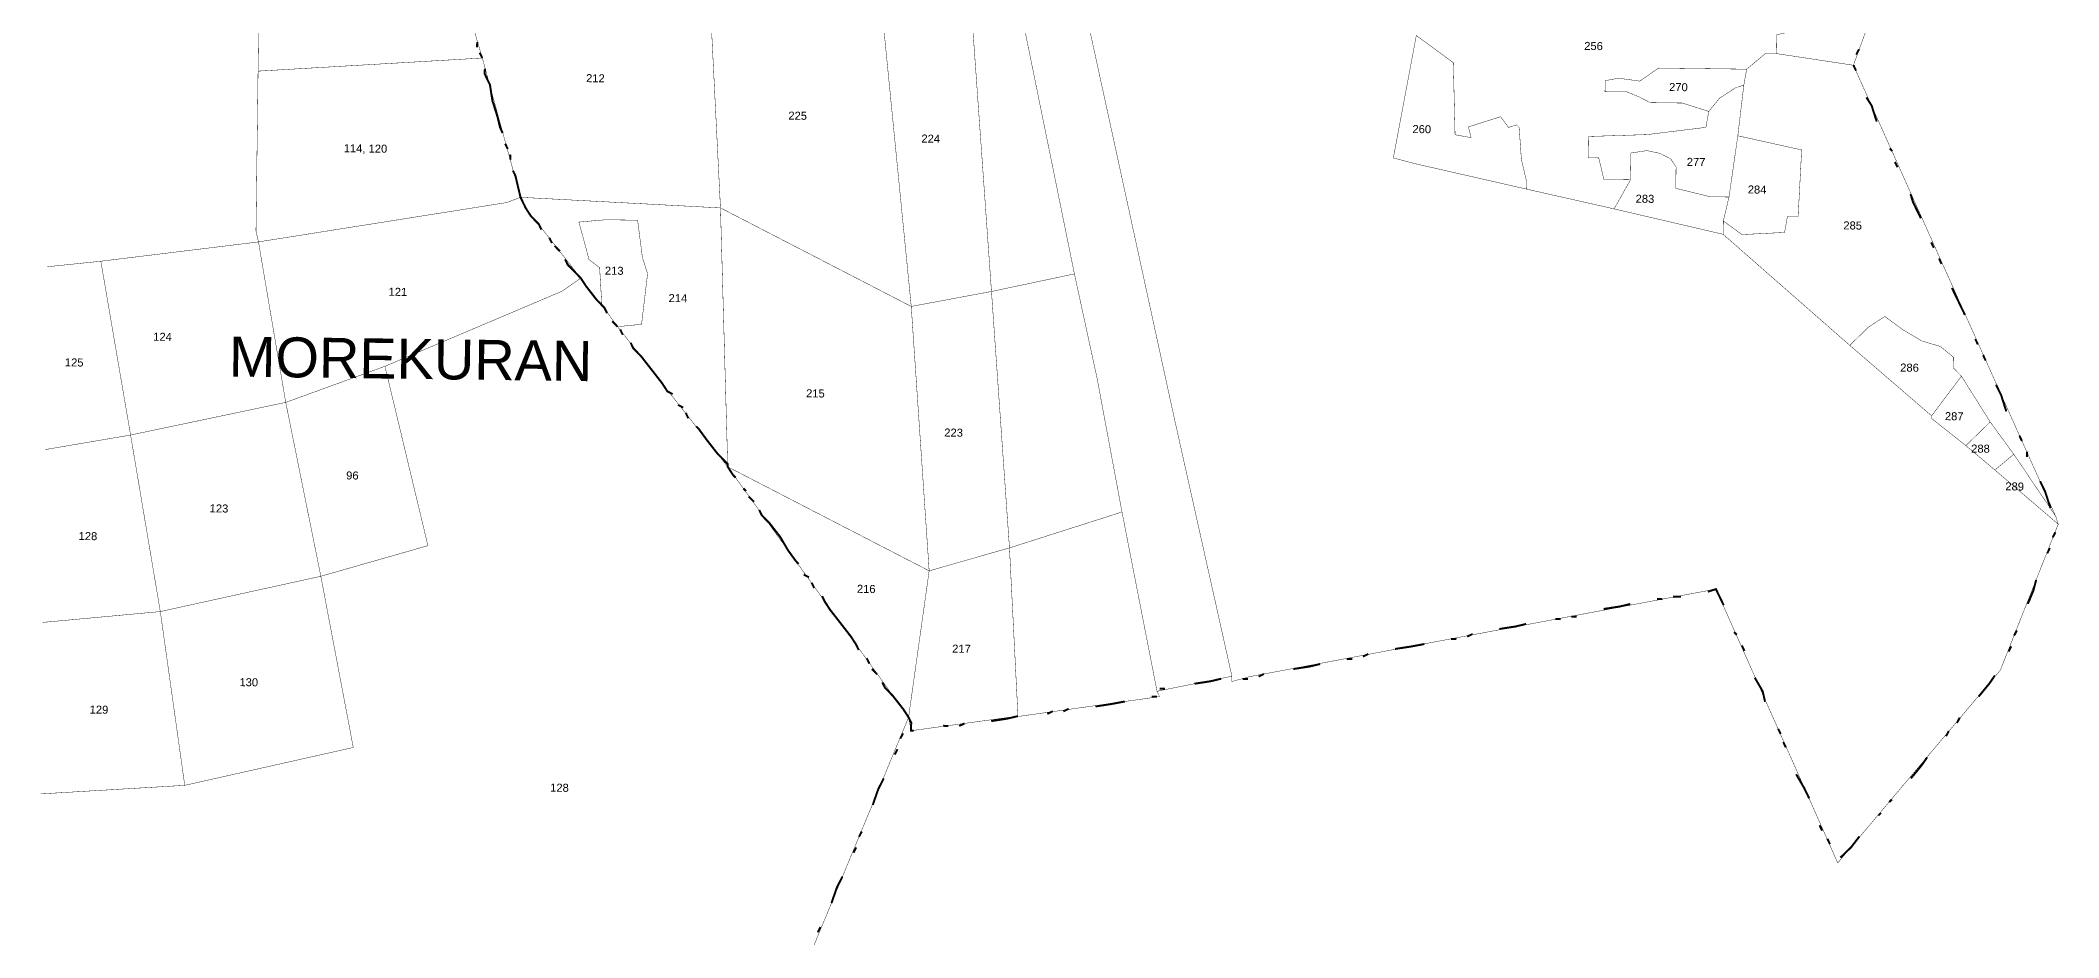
# Model space of a CAD drawing. Header units: metres. Extents: x 259177 to 277314, y 2171367 to 2185445.
# Drawn here: x 264237 to 267237, y 2181737 to 2183070 of the extents above; entities that cross this region are included whole.
import ezdxf

# ---------------------------------------------------------------- set-up
doc = ezdxf.new("R2010")
doc.units = ezdxf.units.M
doc.header["$MEASUREMENT"] = 0
for name, color, linetype in [('SURVEY NO.', 7, 'Continuous'), ('SURVEY PLOT BOUNDARY', 35, 'Continuous'), ('VILLAGE BOUNDARY', 212, 'Continuous'), ('VILLAGE NAME', 3, 'Continuous')]:
    doc.layers.add(name, color=color, linetype=linetype)
doc.styles.add('PDF Arial', font='arial.ttf')

# ---------------------------------------------------------------- blocks, each defined once
blk = doc.blocks.new('FEWEWFEWQT')
at = {"layer": 'SURVEY PLOT BOUNDARY', "lineweight": 18, "const_width": 0.001}
for points in [[(282132.7774, 2174221.4241), (282132.7774, 2174220.5973), (282132.784, 2174220.5707), (282132.3907, 2174220.5173), (282132.2574, 2174220.5018), (282132.3907, 2174220.5173), (282132.4707, 2174220.084), (282132.2574, 2174220.0448), (282132.4707, 2174220.084), (282132.5507, 2174219.6439), (282132.2574, 2174219.613), (282132.5507, 2174219.6439), (282132.6174, 2174219.2105), (282132.2574, 2174219.1844), (282132.6174, 2174219.2105), (282133.0373, 2174219.3106), (282132.9507, 2174219.7373), (282133.2173, 2174219.8173), (282133.104, 2174220.264), (282133.544, 2174220.4573), (282133.5906, 2174220.4907), (282133.644, 2174220.424), (282133.684, 2174220.3706), (282133.9639, 2174220.024), (282134.4239, 2174219.4039), (282134.0506, 2174218.4705)], [(282135.6705, 2174221.124), (282135.6171, 2174220.8174), (282135.6705, 2174220.804), (282135.9504, 2174220.744), (282136.1704, 2174220.6973), (282136.4437, 2174220.6373), (282136.7637, 2174220.364), (282136.9704, 2174220.1906), (282136.9704, 2174220.184), (282137.057, 2174220.1173), (282137.1304, 2174220.0573), (282137.2903, 2174219.9239), (282137.1504, 2174219.5572), (282136.7504, 2174219.0705), (282136.4371, 2174219.7506), (282135.2772, 2174219.5172), (282135.2305, 2174219.5039), (282135.2305, 2174219.5172), (282135.0772, 2174220.164), (282134.6172, 2174222.1508)], [(282136.5704, 2174221.1374), (282136.5704, 2174221.0907), (282136.5437, 2174221.0907), (282136.4971, 2174221.0507), (282136.4904, 2174221.0507), (282136.2771, 2174221.0507), (282136.2304, 2174221.0174), (282136.1771, 2174221.024), (282136.1438, 2174221.0174), (282136.1438, 2174220.9907), (282136.1971, 2174220.9907), (282136.2304, 2174220.9774), (282136.2571, 2174220.964), (282136.3371, 2174220.964), (282136.4037, 2174220.944), (282136.3971, 2174220.904), (282136.2504, 2174220.884), (282136.1038, 2174220.8774), (282136.1038, 2174220.824), (282136.1304, 2174220.824), (282136.1438, 2174220.7707), (282136.2104, 2174220.7707), (282136.1704, 2174220.6973), (282135.9504, 2174220.744), (282135.9504, 2174220.764), (282135.9371, 2174220.8174), (282135.9305, 2174220.8974), (282135.9238, 2174220.904), (282135.9038, 2174220.8974), (282135.8838, 2174220.924), (282135.8038, 2174220.8974), (282135.8105, 2174220.8707), (282135.7705, 2174220.8774), (282135.7638, 2174221.0574), (282135.6705, 2174221.124)]]:
    blk.add_lwpolyline(points, dxfattribs=at)
for points in [[(282134.2572, 2174223.7043), (282134.3306, 2174223.3842), (282134.6172, 2174222.1508), (282135.0772, 2174220.164), (282135.2305, 2174219.5172), (282135.0439, 2174219.4772), (282134.9505, 2174219.9239), (282134.8839, 2174220.2573), (282134.8239, 2174220.5173), (282134.6705, 2174221.2241), (282134.6705, 2174221.2307), (282134.5839, 2174221.5174), (282134.4572, 2174222.0175), (282134.4306, 2174222.0308), (282134.3839, 2174222.2708), (282134.3772, 2174222.3175), (282134.3639, 2174222.3708), (282134.3506, 2174222.4242), (282134.3439, 2174222.4775), (282134.3239, 2174222.5642), (282134.2572, 2174222.9642), (282134.2506, 2174222.9709), (282134.1706, 2174223.4776), (282134.1306, 2174223.7043)], [(282133.2507, 2174221.3174), (282133.3373, 2174221.0374), (282132.7774, 2174220.9974), (282132.7774, 2174221.3574), (282132.8174, 2174221.3507), (282132.8907, 2174221.3441), (282132.9307, 2174221.3441), (282132.9707, 2174221.3374), (282132.9973, 2174221.3374), (282133.0573, 2174221.3307), (282133.1573, 2174221.3241), (282133.1707, 2174221.3241), (282133.1507, 2174221.3174), (282133.0907, 2174221.2974), (282133.124, 2174221.184), (282133.2173, 2174221.204), (282133.184, 2174221.3307), (282133.2307, 2174221.3707)], [(282133.8973, 2174221.3041), (282133.9373, 2174220.6707), (282133.4373, 2174220.6907), (282133.3373, 2174221.0374), (282133.2507, 2174221.3174), (282133.264, 2174221.3307)], [(282134.3239, 2174221.2641), (282134.4172, 2174220.4307), (282133.9373, 2174220.6707), (282133.8973, 2174221.3041)], [(282134.6172, 2174220.4707), (282134.4172, 2174220.4307), (282134.3239, 2174221.2641), (282134.5706, 2174221.2441), (282134.5572, 2174221.184)], [(282134.6172, 2174220.4707), (282134.5572, 2174221.184), (282134.5706, 2174221.2441), (282134.6705, 2174221.2307), (282134.6705, 2174221.2241), (282134.8239, 2174220.5173)], [(282136.8104, 2174221.1974), (282136.7637, 2174221.064), (282136.5704, 2174221.0907), (282136.5704, 2174221.1374), (282136.5971, 2174221.144), (282136.5971, 2174221.164), (282136.5371, 2174221.1707), (282136.5371, 2174221.1974), (282136.7837, 2174221.2174)], [(282135.7705, 2174220.8774), (282135.8105, 2174220.8707), (282135.8038, 2174220.8974), (282135.8838, 2174220.924), (282135.9038, 2174220.8974), (282135.9238, 2174220.904), (282135.9305, 2174220.8974), (282135.9371, 2174220.8174), (282135.9504, 2174220.764), (282135.9504, 2174220.744), (282135.6705, 2174220.804), (282135.6171, 2174220.8174), (282135.6705, 2174221.124), (282135.7638, 2174221.0574)], [(282136.7637, 2174221.064), (282137.2837, 2174219.9439), (282137.177, 2174220.0973), (282137.117, 2174220.1773), (282137.0437, 2174220.2906), (282137.0237, 2174220.3106), (282137.0237, 2174220.3373), (282136.9904, 2174220.364), (282136.9437, 2174220.3773), (282136.897, 2174220.404), (282136.8504, 2174220.4373), (282136.8104, 2174220.4107), (282136.7637, 2174220.364), (282136.4437, 2174220.6373), (282136.4437, 2174220.6707), (282136.4904, 2174220.6373), (282136.5971, 2174220.644), (282136.6037, 2174220.684), (282136.6304, 2174220.684), (282136.6371, 2174220.8507), (282136.4771, 2174220.884), (282136.4904, 2174221.0107), (282136.4971, 2174221.0507), (282136.5437, 2174221.0907), (282136.5704, 2174221.0907)], [(282133.404, 2174220.6773), (282132.784, 2174220.5707), (282132.7774, 2174220.5973), (282132.7774, 2174220.9974), (282133.3373, 2174221.0374), (282133.4373, 2174220.6907)], [(282136.4904, 2174221.0107), (282136.4704, 2174221.004), (282136.4304, 2174220.9774), (282136.4037, 2174220.944), (282136.3371, 2174220.964), (282136.2571, 2174220.964), (282136.2304, 2174220.9774), (282136.1971, 2174220.9907), (282136.1438, 2174220.9907), (282136.1438, 2174221.0174), (282136.1771, 2174221.024), (282136.2304, 2174221.0174), (282136.2771, 2174221.0507), (282136.4904, 2174221.0507), (282136.4971, 2174221.0507)], [(282136.4771, 2174220.884), (282136.4571, 2174220.7307), (282136.4104, 2174220.7307), (282136.3238, 2174220.7507), (282136.3238, 2174220.804), (282136.3104, 2174220.824), (282136.2838, 2174220.8374), (282136.2504, 2174220.844), (282136.2104, 2174220.8374), (282136.2104, 2174220.7707), (282136.1438, 2174220.7707), (282136.1304, 2174220.824), (282136.1038, 2174220.824), (282136.1038, 2174220.8774), (282136.2504, 2174220.884), (282136.3971, 2174220.904), (282136.4037, 2174220.944), (282136.4304, 2174220.9774), (282136.4704, 2174221.004), (282136.4904, 2174221.0107)], [(282136.4437, 2174220.6707), (282136.4571, 2174220.7307), (282136.4771, 2174220.884), (282136.6371, 2174220.8507), (282136.6304, 2174220.684), (282136.6037, 2174220.684), (282136.5971, 2174220.644), (282136.4904, 2174220.6373)], [(282136.4571, 2174220.7307), (282136.4437, 2174220.6707), (282136.4437, 2174220.6373), (282136.1704, 2174220.6973), (282136.2104, 2174220.7707), (282136.2104, 2174220.8374), (282136.2504, 2174220.844), (282136.2838, 2174220.8374), (282136.3104, 2174220.824), (282136.3238, 2174220.804), (282136.3238, 2174220.7507), (282136.4104, 2174220.7307)], [(282133.104, 2174220.264), (282132.8573, 2174220.1706), (282132.784, 2174220.5707), (282133.404, 2174220.6773), (282133.4373, 2174220.6907), (282133.4506, 2174220.664), (282133.5906, 2174220.4907), (282133.544, 2174220.4573)], [(282133.9373, 2174220.6707), (282133.9639, 2174220.024), (282133.684, 2174220.3706), (282133.7439, 2174220.3773), (282133.7573, 2174220.504), (282133.7439, 2174220.544), (282133.7306, 2174220.6373), (282133.6506, 2174220.6373), (282133.584, 2174220.6307), (282133.6106, 2174220.5373), (282133.6373, 2174220.5173), (282133.644, 2174220.424), (282133.5906, 2174220.4907), (282133.4506, 2174220.664), (282133.4373, 2174220.6907)], [(282133.7439, 2174220.3773), (282133.684, 2174220.3706), (282133.644, 2174220.424), (282133.6373, 2174220.5173), (282133.6106, 2174220.5373), (282133.584, 2174220.6307), (282133.6506, 2174220.6373), (282133.7306, 2174220.6373), (282133.7439, 2174220.544), (282133.7573, 2174220.504)], [(282134.4172, 2174220.4307), (282134.4706, 2174219.7706), (282133.9639, 2174220.024), (282133.9373, 2174220.6707)], [(282132.8573, 2174220.1706), (282132.4707, 2174220.084), (282132.3907, 2174220.5173), (282132.784, 2174220.5707)], [(282134.8839, 2174220.2573), (282134.9505, 2174219.9239), (282134.6705, 2174219.8306), (282134.6172, 2174220.4707), (282134.8239, 2174220.5173)], [(282134.6705, 2174219.8306), (282134.4706, 2174219.7706), (282134.4172, 2174220.4307), (282134.6172, 2174220.4707)], [(282137.0437, 2174220.2906), (282136.9704, 2174220.1906), (282136.7637, 2174220.364), (282136.8104, 2174220.4107), (282136.8504, 2174220.4373), (282136.897, 2174220.404), (282136.9437, 2174220.3773), (282136.9904, 2174220.364), (282137.0237, 2174220.3373), (282137.0237, 2174220.3106)], [(282137.117, 2174220.1773), (282137.057, 2174220.1173), (282136.9704, 2174220.184), (282136.9704, 2174220.1906), (282137.0437, 2174220.2906)], [(282133.2173, 2174219.8173), (282132.9507, 2174219.7373), (282132.8573, 2174220.1706), (282133.104, 2174220.264)], [(282137.177, 2174220.0973), (282137.1304, 2174220.0573), (282137.057, 2174220.1173), (282137.117, 2174220.1773)], [(282132.9507, 2174219.7373), (282132.5507, 2174219.6439), (282132.4707, 2174220.084), (282132.8573, 2174220.1706)], [(282137.2837, 2174219.9439), (282137.2903, 2174219.9239), (282137.1304, 2174220.0573), (282137.177, 2174220.0973)], [(282134.4706, 2174219.7706), (282134.4239, 2174219.4039), (282133.9639, 2174220.024)], [(282135.0439, 2174219.4772), (282135.0505, 2174219.4639), (282134.7039, 2174219.4106), (282134.6972, 2174219.4106), (282134.6705, 2174219.8306), (282134.9505, 2174219.9239)], [(282134.6972, 2174219.4106), (282134.4306, 2174219.3706), (282134.4239, 2174219.4039), (282134.4706, 2174219.7706), (282134.6705, 2174219.8306)], [(282133.0373, 2174219.3106), (282132.6174, 2174219.2105), (282132.5507, 2174219.6439), (282132.9507, 2174219.7373)]]:
    blk.add_lwpolyline(points, close=True, dxfattribs=at)
at = {"layer": 'VILLAGE BOUNDARY', "const_width": 0.005}
for points in [[(282136.7771, 2174221.104), (282136.7704, 2174221.0907)], [(282133.324, 2174221.0774), (282133.324, 2174221.064)], [(282133.3373, 2174221.0374), (282133.3306, 2174221.0507)], [(282136.7637, 2174221.064), (282136.7704, 2174221.0507)], [(282133.3906, 2174220.8507), (282133.384, 2174220.864), (282133.3773, 2174220.8907), (282133.364, 2174220.9307), (282133.3573, 2174220.9707), (282133.344, 2174220.9974), (282133.344, 2174221.0107)], [(282136.7971, 2174220.984), (282136.8104, 2174220.964), (282136.8237, 2174220.924)], [(282136.857, 2174220.8574), (282136.8637, 2174220.8507)], [(282133.3973, 2174220.824), (282133.404, 2174220.8107)], [(282133.4106, 2174220.784), (282133.4106, 2174220.7973)], [(282136.8704, 2174220.824), (282136.877, 2174220.8107)], [(282133.4906, 2174220.6107), (282133.484, 2174220.624), (282133.464, 2174220.644), (282133.4506, 2174220.664), (282133.444, 2174220.6773), (282133.4373, 2174220.6907), (282133.4306, 2174220.7173), (282133.424, 2174220.744), (282133.4173, 2174220.7573)], [(282136.9104, 2174220.744), (282136.917, 2174220.724), (282136.937, 2174220.684)], [(282133.5106, 2174220.5907), (282133.5173, 2174220.5773)], [(282136.9637, 2174220.624), (282136.9704, 2174220.6107)], [(282136.9837, 2174220.584), (282136.9904, 2174220.5707)], [(282133.5373, 2174220.5573), (282133.524, 2174220.5707)], [(282133.6573, 2174220.404), (282133.6506, 2174220.4173), (282133.644, 2174220.424), (282133.6306, 2174220.4373), (282133.604, 2174220.4707), (282133.5906, 2174220.4907), (282133.5773, 2174220.504), (282133.5573, 2174220.524), (282133.5506, 2174220.5373)], [(282137.017, 2174220.5107), (282137.0304, 2174220.484), (282137.0504, 2174220.444)], [(282133.6706, 2174220.384), (282133.684, 2174220.3706)], [(282137.077, 2174220.384), (282137.0837, 2174220.3706)], [(282133.6973, 2174220.3506), (282133.6906, 2174220.364)], [(282133.8239, 2174220.204), (282133.8106, 2174220.2106), (282133.7973, 2174220.2306), (282133.7706, 2174220.264), (282133.7439, 2174220.2973), (282133.7239, 2174220.3173), (282133.7173, 2174220.3306)], [(282137.097, 2174220.344), (282137.1037, 2174220.3306)], [(282137.1304, 2174220.2706), (282137.1437, 2174220.244), (282137.157, 2174220.204)], [(282133.8373, 2174220.1773), (282133.8506, 2174220.1706)], [(282133.8639, 2174220.144), (282133.8573, 2174220.1573)], [(282133.9839, 2174219.9973), (282133.9773, 2174220.0039), (282133.9639, 2174220.024), (282133.9639, 2174220.0306), (282133.9373, 2174220.0573), (282133.9106, 2174220.0906), (282133.8906, 2174220.1173), (282133.8839, 2174220.124)], [(282137.1904, 2174220.144), (282137.197, 2174220.1306)], [(282137.2104, 2174220.104), (282137.2104, 2174220.0906)], [(282137.2437, 2174220.0306), (282137.257, 2174220.0039), (282137.2703, 2174219.9639)], [(282134.0039, 2174219.9706), (282134.0106, 2174219.9639)], [(282134.0306, 2174219.9373), (282134.0173, 2174219.9506)], [(282134.1439, 2174219.7839), (282134.1373, 2174219.7906), (282134.1173, 2174219.8173), (282134.0973, 2174219.8506), (282134.0706, 2174219.8839), (282134.0506, 2174219.9039), (282134.0439, 2174219.9173)], [(282137.2837, 2174219.9039), (282137.277, 2174219.8906)], [(282137.2703, 2174219.8639), (282137.2637, 2174219.8506)], [(282137.237, 2174219.7839), (282137.2304, 2174219.7573), (282137.217, 2174219.7239)], [(282134.1573, 2174219.7573), (282134.1706, 2174219.7506)], [(282134.1839, 2174219.7239), (282134.1772, 2174219.7373)], [(282136.3038, 2174219.7239), (282136.2904, 2174219.7239)], [(282136.3504, 2174219.7306), (282136.3304, 2174219.7306)], [(282136.4571, 2174219.7106), (282136.4437, 2174219.7373), (282136.4371, 2174219.7506), (282136.4171, 2174219.7439)], [(282134.2972, 2174219.5706), (282134.2906, 2174219.5839), (282134.2772, 2174219.6039), (282134.2506, 2174219.6373), (282134.2239, 2174219.6706), (282134.2106, 2174219.6906), (282134.2039, 2174219.7039)], [(282136.0504, 2174219.6706), (282136.0371, 2174219.6706)], [(282136.0904, 2174219.6773), (282136.0771, 2174219.6773)], [(282136.2238, 2174219.7106), (282136.1971, 2174219.7039), (282136.1571, 2174219.6973)], [(282135.7905, 2174219.6173), (282135.7771, 2174219.6173)], [(282135.8305, 2174219.6306), (282135.8171, 2174219.6239)], [(282135.9638, 2174219.6573), (282135.9371, 2174219.6506), (282135.8971, 2174219.6439)], [(282136.4904, 2174219.6373), (282136.4837, 2174219.6439)], [(282137.177, 2174219.6173), (282137.1704, 2174219.6039)], [(282137.1904, 2174219.6573), (282137.1837, 2174219.6439)], [(282135.5705, 2174219.5772), (282135.5571, 2174219.5706)], [(282135.7105, 2174219.6039), (282135.6771, 2174219.5972), (282135.6371, 2174219.5906)], [(282136.5104, 2174219.5972), (282136.5037, 2174219.6106)], [(282134.3172, 2174219.5506), (282134.3239, 2174219.5372)], [(282134.3439, 2174219.5106), (282134.3306, 2174219.5239)], [(282135.3105, 2174219.5239), (282135.2972, 2174219.5172)], [(282135.4505, 2174219.5506), (282135.4238, 2174219.5439), (282135.3838, 2174219.5372)], [(282135.5305, 2174219.5639), (282135.5171, 2174219.5639)], [(282136.5637, 2174219.4706), (282136.5571, 2174219.4972), (282136.5371, 2174219.5306)], [(282137.137, 2174219.5439), (282137.1237, 2174219.5239), (282137.097, 2174219.4906)], [(282134.4372, 2174219.3706), (282134.4306, 2174219.3706), (282134.4306, 2174219.3906), (282134.4239, 2174219.4039), (282134.4106, 2174219.4239), (282134.3839, 2174219.4572), (282134.3639, 2174219.4772), (282134.3572, 2174219.4906)], [(282135.0638, 2174219.4839), (282135.0505, 2174219.4839)], [(282135.2038, 2174219.5106), (282135.1772, 2174219.5039), (282135.1372, 2174219.4972)], [(282135.2705, 2174219.5106), (282135.2572, 2174219.5106)], [(282134.7839, 2174219.4239), (282134.7705, 2174219.4172)], [(282134.8239, 2174219.4306), (282134.8105, 2174219.4239)], [(282134.9639, 2174219.4506), (282134.9305, 2174219.4439), (282134.8905, 2174219.4372)], [(282135.0439, 2174219.4639), (282135.0305, 2174219.4639)], [(282137.0504, 2174219.4372), (282137.0437, 2174219.4239)], [(282134.5239, 2174219.3839), (282134.5106, 2174219.3839)], [(282134.5639, 2174219.3906), (282134.5506, 2174219.3839)], [(282134.6972, 2174219.4106), (282134.6705, 2174219.4039), (282134.6305, 2174219.3972)], [(282136.6037, 2174219.3906), (282136.5971, 2174219.4039)], [(282136.6171, 2174219.3572), (282136.6104, 2174219.3706)], [(282137.0237, 2174219.4039), (282137.017, 2174219.3906)], [(282134.3972, 2174219.3239), (282134.3906, 2174219.3106)], [(282134.4106, 2174219.3639), (282134.4039, 2174219.3506)], [(282136.9704, 2174219.3372), (282136.957, 2174219.3172), (282136.9304, 2174219.2839)], [(282136.6771, 2174219.2306), (282136.6637, 2174219.2572), (282136.6437, 2174219.2906)], [(282134.3639, 2174219.2506), (282134.3506, 2174219.2239), (282134.3372, 2174219.1839)], [(282136.8837, 2174219.2306), (282136.877, 2174219.2239)], [(282136.7104, 2174219.1505), (282136.7037, 2174219.1639)], [(282136.857, 2174219.1972), (282136.8504, 2174219.1905)], [(282134.3106, 2174219.1172), (282134.3039, 2174219.1039)], [(282136.7304, 2174219.1172), (282136.7237, 2174219.1305)], [(282136.8037, 2174219.1372), (282136.7837, 2174219.1105), (282136.7571, 2174219.0839)], [(282134.2972, 2174219.0772), (282134.2906, 2174219.0639)], [(282134.2639, 2174219.0039), (282134.2506, 2174218.9772), (282134.2372, 2174218.9372)], [(282134.2106, 2174218.8772), (282134.2039, 2174218.8639)]]:
    blk.add_lwpolyline(points, dxfattribs=at)
at = {"layer": 'SURVEY NO.', "char_height": 0.02, "attachment_point": 7, "style": 'PDF Arial'}
for s, insert in [('256', (282136.0904, 2174221.0934)), ('212', (282133.5973, 2174220.9806)), ('270', (282136.3038, 2174220.9934)), ('225', (282134.1039, 2174220.8933)), ('260', (282135.6638, 2174220.88)), ('224', (282134.4372, 2174220.8406)), ('114, 120', (282132.994, 2174220.794)), ('277', (282136.3504, 2174220.8072)), ('283', (282136.2238, 2174220.7133)), ('284', (282136.5037, 2174220.74)), ('285', (282136.7437, 2174220.6533)), ('213', (282133.6506, 2174220.5)), ('121', (282133.1107, 2174220.4405)), ('214', (282133.8106, 2174220.4339)), ('124', (282132.524, 2174220.3205)), ('286', (282136.8904, 2174220.3)), ('125', (282132.3041, 2174220.2533)), ('215', (282134.1573, 2174220.2)), ('287', (282137.0037, 2174220.18)), ('223', (282134.5039, 2174220.1066)), ('288', (282137.0704, 2174220.0999)), ('289', (282137.157, 2174220.0066)), ('96', (282133.0107, 2174219.9799)), ('123', (282132.6707, 2174219.8932)), ('128', (282132.3441, 2174219.8199)), ('216', (282134.2906, 2174219.7132)), ('217', (282134.5306, 2174219.5671)), ('130', (282132.7507, 2174219.4599)), ('129', (282132.3774, 2174219.3866)), ('128', (282133.5306, 2174219.2065))]:
    blk.add_mtext(s, dxfattribs=dict(at, insert=insert))
at = {"layer": 'VILLAGE NAME', "insert": (282132.714, 2174220.232), "char_height": 0.1, "attachment_point": 7, "style": 'PDF Arial'}
blk.add_mtext('MOREKURAN', dxfattribs=at)

msp = doc.modelspace()

# ---------------------------------------------------------------- block references
at = {"xscale": 594.7216958835667, "yscale": 594.7216958835667, "zscale": 594.7216958835667, "rotation": 359.254356221976}
msp.add_blockref('FEWEWFEWQT', (-184338996.6, -1288580324.6), dxfattribs=at)

doc.saveas('drawing.dxf')
